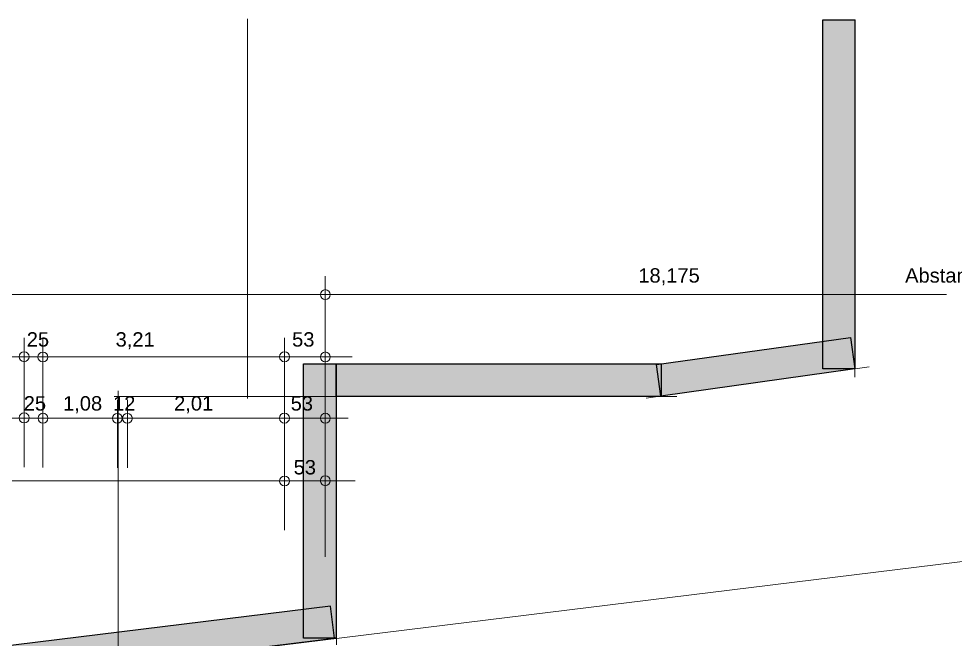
# Model space of a CAD drawing. Header units: millimetres. Extents: x 1839 to 41668, y -109 to 29716.
# Drawn here: x 14557 to 26962, y 21481 to 29698 of the extents above; entities that cross this region are included whole.
import ezdxf

# ---------------------------------------------------------------- set-up
doc = ezdxf.new("R2010")
doc.units = ezdxf.units.MM
doc.header["$LTSCALE"] = 50
for name, color, linetype in [('02_Grundstuecksgrenze', 8, 'Continuous'), ('05_Linien_stark', 7, 'Continuous'), ('06_Linien_fein', 3, 'Continuous'), ('07_Bemassung', 6, 'Continuous'), ('10_Text', 7, 'Continuous')]:
    doc.layers.add(name, color=color, linetype=linetype)
doc.styles.add('PLAN', font='arial.ttf')

msp = doc.modelspace()

# ---------------------------------------------------------------- hatches: boundary and pattern name
at = {"layer": '02_Grundstuecksgrenze'}
for points in [[(25208, 29683), (25630, 29683), (25630, 25062), (25208, 25062)], [(25632, 25061), (23064, 24700), (23005, 25119), (25574, 25479)], [(18330, 25128), (18760, 25128), (18760, 21494), (18330, 21494)], [(18760, 25128), (23065, 25128), (23065, 24698), (18760, 24698)], [(18687, 21921), (13118, 21237), (13171, 20810), (18739, 21494)]]:
    msp.add_hatch(color=7, dxfattribs=at).paths.add_polyline_path(points)

# ---------------------------------------------------------------- linework, layer by layer
for points in [[(25208, 29683), (25630, 29683), (25630, 25062), (25208, 25062)], [(25632, 25061), (23064, 24700), (23005, 25119), (25574, 25479)], [(18330, 25128), (18760, 25128), (18760, 21494), (18330, 21494)], [(18760, 25128), (23065, 25128), (23065, 24698), (18760, 24698)], [(18687, 21921), (13118, 21237), (13171, 20810), (18739, 21494)]]:
    msp.add_lwpolyline(points, close=True, dxfattribs=at)
at = {"layer": '05_Linien_stark', "lineweight": 15}
for p, q in [((18618, 26290), (18618, 25391)), ((18618, 26290), (18618, 25391)), ((18618, 26290), (18618, 25391)), ((18618, 26290), (18618, 25391)), ((14629, 25473), (14629, 24574)), ((14878, 25469), (14878, 24570)), ((18078, 25472), (18078, 24572)), ((14629, 24658), (14629, 23759)), ((14878, 24654), (14878, 23755)), ((15863, 24652), (15863, 23753)), ((15996, 24653), (15996, 23753)), ((18078, 24660), (18078, 23761)), ((18078, 23826), (18078, 22926))]:
    msp.add_line(p, q, dxfattribs=at)
at = {"layer": '06_Linien_fein', "lineweight": 9}
for p, q in [((17585, 24670), (17585, 29698)), ((25632, 24952), (25632, 29690)), ((25821, 25088), (22867, 24673)), ((15823, 24698), (23276, 24698)), ((15876, 21269), (15876, 24770)), ((18765, 21409), (18765, 24784))]:
    msp.add_line(p, q, dxfattribs=at)
at = {"layer": '07_Bemassung', "lineweight": 15}
for p, q in [((7179, 26046), (26848, 26046)), ((18617, 25469), (18617, 24570)), ((7181, 25221), (18973, 25221)), ((18617, 24657), (18617, 23015)), ((7175, 24409), (18922, 24409)), ((18617, 23830), (18617, 22575)), ((6138, 19943), (36826, 23711)), ((7175, 23580), (19014, 23580))]:
    msp.add_line(p, q, dxfattribs=at)
at = {"layer": '07_Bemassung', "lineweight": 18}
for centre in [(18618, 26045), (18618, 26045), (14628, 25223), (14877, 25219), (18078, 25222), (18618, 25220), (14629, 24413), (14878, 24409), (15863, 24407), (15996, 24407), (18077, 24410), (18618, 24409), (18078, 23577), (18617, 23581)]:
    msp.add_circle(centre, 65.8, dxfattribs=at)

# ---------------------------------------------------------------- texts
at = {"layer": '07_Bemassung', "style": 'PLAN'}
for s, p in [('18,175', (22764, 26204)), ('25', (14663, 25357)), ('3,21', (15840, 25357)), ('53', (18178, 25357)), ('25', (14623, 24510)), ('1,08', (15144, 24510)), ('12', (15806, 24510)), ('2,01', (16615, 24510)), ('53', (18159, 24510)), ('53', (18198, 23664))]:
    msp.add_text(s, height=190.5, dxfattribs=at).set_placement(p)
at = {"layer": '10_Text', "style": 'PLAN'}
msp.add_text('Abstand Anbau > 5,00', height=190.5, dxfattribs=at).set_placement((26298, 26204))

doc.saveas('drawing.dxf')
